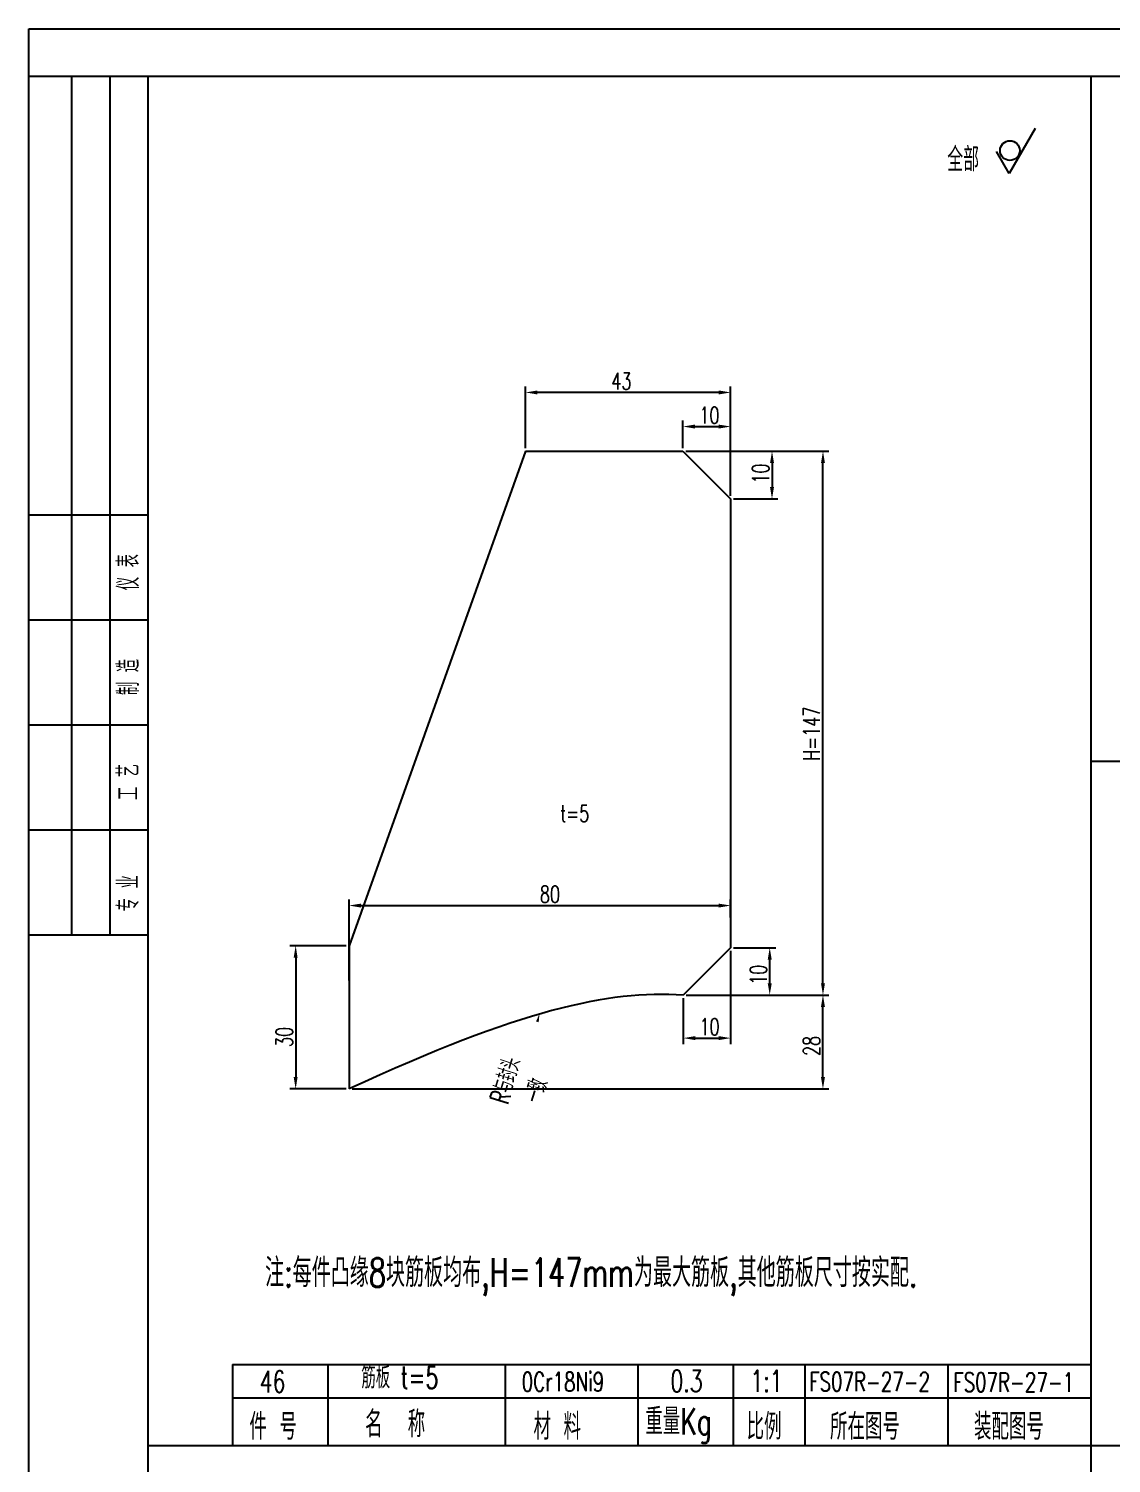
# Model space of a CAD drawing. Extents: x 946 to 3405, y -336 to 946.
# Drawn here: x 1799.7 to 2026.7, y 645.1 to 945.8 of the extents above; entities that cross this region are included whole.
import ezdxf

# ---------------------------------------------------------------- set-up
doc = ezdxf.new("R2010")
doc.units = 0
doc.header["$MEASUREMENT"] = 0
doc.layers.get('0').update_dxf_attribs({"linetype": 'CONTINUOUS'})
doc.layers.get('DEFPOINTS').update_dxf_attribs({"linetype": 'CONTINUOUS'})
for name, color, linetype in [('6文字层', 3, 'CONTINUOUS'), ('图层1', 4, 'CONTINUOUS'), ('标注线', 3, 'CONTINUOUS'), ('细实线', 4, 'CONTINUOUS')]:
    doc.layers.add(name, color=color, linetype=linetype)
doc.styles.add('STYLE1', font='romans.shx', dxfattribs={"width": 0.7, "height": 3.5, "bigfont": 'hz129.shx'})
doc.dimstyles.new('ISO-25', dxfattribs={"dimtxt": 2.5, "dimasz": 2.5, "dimexe": 1.25, "dimexo": 0.625, "dimtad": 1, "dimdec": 0, "dimlfac": 4, "dimdsep": 46, "dimtxsty": 'STYLE1', "dimcen": 0, "dimclrd": 256, "dimclre": 256, "dimclrt": 256, "dimadec": 0, "dimazin": 0, "dimtfac": 1, "dimtdec": 0, "dimtmove": 0, "dimatfit": 3, "dimfxl": 1, "dimtolj": 1, "dimtzin": 0, "dimarcsym": 0})
doc.dimstyles.get("Standard").update_dxf_attribs({"dimtxt": 2.5, "dimasz": 2.5, "dimexe": 1.25, "dimexo": 0.625, "dimtad": 1, "dimdec": 0, "dimlfac": 4, "dimzin": 4, "dimdsep": 46, "dimtxsty": 'STYLE1', "dimcen": 0, "dimclrd": 256, "dimclre": 256, "dimclrt": 256, "dimadec": 0, "dimazin": 0, "dimtfac": 1, "dimtdec": 0, "dimtmove": 0, "dimatfit": 3, "dimfxl": 1, "dimtolj": 1, "dimtzin": 0, "dimarcsym": 0})

# ---------------------------------------------------------------- blocks, each defined once
blk = doc.blocks.new('*D342')
at = {"layer": 'DEFPOINTS', "color": 0}
for p in [(1936.9, 857.24), (1966.26, 857.24), (1936.98, 743.24)]:
    blk.add_point(p, dxfattribs=at)
at = {"layer": '标注线', "lineweight": -2}
for p, q in [((1937.53, 857.24), (1967.51, 857.24)), ((1966.26, 745.74), (1966.26, 854.74)), ((1937.61, 743.24), (1967.51, 743.24))]:
    blk.add_line(p, q, dxfattribs=at)
at = {"layer": '标注线'}
for points in [[(1965.84, 854.74), (1966.68, 854.74), (1966.26, 857.24)], [(1965.84, 745.74), (1966.68, 745.74), (1966.26, 743.24)]]:
    blk.add_solid(points, dxfattribs=at)
at = {"layer": '标注线', "insert": (1963.88, 798.03), "char_height": 3.5, "attachment_point": 5, "rotation": 90, "style": 'STYLE1'}
blk.add_mtext('\\A1;H=147', dxfattribs=at)
blk = doc.blocks.new('*D345')
at = {"layer": 'DEFPOINTS', "color": 0}
for p in [(1946.9, 753.15), (1936.98, 743.24), (1946.9, 734.23)]:
    blk.add_point(p, dxfattribs=at)
at = {"layer": '标注线', "lineweight": -2}
for p, q in [((1946.9, 752.53), (1946.9, 732.98)), ((1936.98, 742.61), (1936.98, 732.98)), ((1939.48, 734.23), (1944.4, 734.23))]:
    blk.add_line(p, q, dxfattribs=at)
at = {"layer": '标注线'}
for points in [[(1939.48, 734.64), (1939.48, 733.81), (1936.98, 734.23)], [(1944.4, 734.64), (1944.4, 733.81), (1946.9, 734.23)]]:
    blk.add_solid(points, dxfattribs=at)
at = {"layer": '标注线', "insert": (1942.48, 736.6), "char_height": 3.5, "attachment_point": 5, "style": 'STYLE1'}
blk.add_mtext('\\A1;10', dxfattribs=at)
blk = doc.blocks.new('*D343')
at = {"layer": 'DEFPOINTS', "color": 0}
for p in [(1946.9, 753.15), (1955.1, 753.15), (1936.98, 743.24)]:
    blk.add_point(p, dxfattribs=at)
at = {"layer": '标注线', "lineweight": -2}
for p, q in [((1947.53, 753.15), (1956.35, 753.15)), ((1955.1, 745.74), (1955.1, 750.65)), ((1937.61, 743.24), (1956.35, 743.24))]:
    blk.add_line(p, q, dxfattribs=at)
at = {"layer": '标注线'}
for points in [[(1954.68, 750.65), (1955.52, 750.65), (1955.1, 753.15)], [(1954.68, 745.74), (1955.52, 745.74), (1955.1, 743.24)]]:
    blk.add_solid(points, dxfattribs=at)
at = {"layer": '标注线', "insert": (1952.73, 747.5), "char_height": 3.5, "attachment_point": 5, "rotation": 90, "style": 'STYLE1'}
blk.add_mtext('\\A1;10', dxfattribs=at)
blk = doc.blocks.new('*D346')
at = {"layer": 'DEFPOINTS', "color": 0}
for p in [(1946.9, 862.41), (1936.9, 857.24), (1946.9, 847.24)]:
    blk.add_point(p, dxfattribs=at)
at = {"layer": '标注线', "lineweight": -2}
for p, q in [((1936.9, 857.86), (1936.9, 863.66)), ((1946.9, 847.86), (1946.9, 863.66)), ((1939.4, 862.41), (1944.4, 862.41))]:
    blk.add_line(p, q, dxfattribs=at)
at = {"layer": '标注线'}
for points in [[(1939.4, 862.82), (1939.4, 861.99), (1936.9, 862.41)], [(1944.4, 862.82), (1944.4, 861.99), (1946.9, 862.41)]]:
    blk.add_solid(points, dxfattribs=at)
at = {"layer": '标注线', "insert": (1942.46, 864.78), "char_height": 3.5, "attachment_point": 5, "style": 'STYLE1'}
blk.add_mtext('\\A1;10', dxfattribs=at)
blk = doc.blocks.new('*D344')
at = {"layer": 'DEFPOINTS', "color": 0}
for p in [(1936.9, 857.24), (1946.9, 847.24), (1955.58, 847.24)]:
    blk.add_point(p, dxfattribs=at)
at = {"layer": '标注线', "lineweight": -2}
for p, q in [((1937.53, 857.24), (1956.83, 857.24)), ((1955.58, 854.74), (1955.58, 849.74)), ((1947.53, 847.24), (1956.83, 847.24))]:
    blk.add_line(p, q, dxfattribs=at)
at = {"layer": '标注线'}
for points in [[(1955.16, 854.74), (1956, 854.74), (1955.58, 857.24)], [(1955.16, 849.74), (1956, 849.74), (1955.58, 847.24)]]:
    blk.add_solid(points, dxfattribs=at)
at = {"layer": '标注线', "insert": (1953.2, 852.56), "char_height": 3.5, "attachment_point": 5, "rotation": 90, "style": 'STYLE1'}
blk.add_mtext('\\A1;10', dxfattribs=at)
blk = doc.blocks.new('*D347')
at = {"layer": 'DEFPOINTS', "color": 0}
for p in [(1903.9, 869.56), (1903.9, 857.24), (1946.9, 847.24)]:
    blk.add_point(p, dxfattribs=at)
at = {"layer": '标注线', "lineweight": -2}
for p, q in [((1903.9, 857.86), (1903.9, 870.81)), ((1944.4, 869.56), (1906.4, 869.56)), ((1946.9, 847.86), (1946.9, 870.81))]:
    blk.add_line(p, q, dxfattribs=at)
at = {"layer": '标注线'}
for points in [[(1906.4, 869.97), (1906.4, 869.14), (1903.9, 869.56)], [(1944.4, 869.97), (1944.4, 869.14), (1946.9, 869.56)]]:
    blk.add_solid(points, dxfattribs=at)
at = {"layer": '标注线', "insert": (1924.01, 871.93), "char_height": 3.5, "attachment_point": 5, "style": 'STYLE1'}
blk.add_mtext('\\A1;43', dxfattribs=at)
blk = doc.blocks.new('*D348')
at = {"layer": 'DEFPOINTS', "color": 0}
for p in [(1866.9, 753.58), (1855.71, 723.58), (1866.9, 723.58)]:
    blk.add_point(p, dxfattribs=at)
at = {"layer": '标注线', "lineweight": -2}
for p, q in [((1866.28, 753.58), (1854.46, 753.58)), ((1855.71, 751.08), (1855.71, 726.08)), ((1866.28, 723.58), (1854.46, 723.58))]:
    blk.add_line(p, q, dxfattribs=at)
at = {"layer": '标注线'}
for points in [[(1855.29, 751.08), (1856.12, 751.08), (1855.71, 753.58)], [(1855.29, 726.08), (1856.12, 726.08), (1855.71, 723.58)]]:
    blk.add_solid(points, dxfattribs=at)
at = {"layer": '标注线', "insert": (1853.33, 734.46), "char_height": 3.5, "attachment_point": 5, "rotation": 90, "style": 'STYLE1'}
blk.add_mtext('\\A1;30', dxfattribs=at)
blk = doc.blocks.new('*D349')
at = {"layer": 'DEFPOINTS', "color": 0}
for p in [(1946.9, 762.01), (1946.9, 758.9), (1866.9, 745.66)]:
    blk.add_point(p, dxfattribs=at)
at = {"layer": '标注线', "lineweight": -2}
for p, q in [((1866.9, 746.29), (1866.9, 763.26)), ((1869.4, 762.01), (1944.4, 762.01)), ((1946.9, 759.52), (1946.9, 763.26))]:
    blk.add_line(p, q, dxfattribs=at)
at = {"layer": '标注线'}
for points in [[(1869.4, 762.42), (1869.4, 761.59), (1866.9, 762.01)], [(1944.4, 762.42), (1944.4, 761.59), (1946.9, 762.01)]]:
    blk.add_solid(points, dxfattribs=at)
at = {"layer": '标注线', "insert": (1909.03, 764.38), "char_height": 3.5, "attachment_point": 5, "style": 'STYLE1'}
blk.add_mtext('\\A1;80', dxfattribs=at)
blk = doc.blocks.new('*D350')
at = {"layer": '6文字层', "lineweight": -2}
for p, q in [((1937.61, 743.24), (1967.51, 743.24)), ((1966.26, 726.08), (1966.26, 740.74)), ((1867.53, 723.58), (1967.51, 723.58))]:
    blk.add_line(p, q, dxfattribs=at)
at = {"layer": '6文字层'}
for points in [[(1965.84, 740.74), (1966.68, 740.74), (1966.26, 743.24)], [(1965.84, 726.08), (1966.68, 726.08), (1966.26, 723.58)]]:
    blk.add_solid(points, dxfattribs=at)
at = {"layer": 'DEFPOINTS', "color": 0}
for p in [(1936.98, 743.24), (1966.26, 743.24), (1866.9, 723.58)]:
    blk.add_point(p, dxfattribs=at)
at = {"layer": '6文字层', "insert": (1963.89, 732.59), "char_height": 3.5, "attachment_point": 5, "rotation": 90, "style": 'STYLE1'}
blk.add_mtext('\\A1;28', dxfattribs=at)

msp = doc.modelspace()

# ---------------------------------------------------------------- linework, layer by layer
for p, q in [((1824.73291, 935.80135), (1799.73291, 935.80135)), ((1903.9045, 857.23508), (1866.9045, 753.57783)), ((1903.9045, 857.23508), (1936.9045, 857.23508)), ((1936.9045, 857.23508), (1946.9045, 847.23508)), ((1946.9045, 847.23508), (1946.9045, 753.15477)), ((1824.73291, 755.80135), (1799.73291, 755.80135)), ((1866.9045, 753.57783), (1866.9045, 723.57747)), ((1946.9045, 753.15477), (1936.98481, 743.23508)), ((1842.44689, 665.80474), (2022.48289, 665.80474)), ((1842.44689, 665.80474), (1842.44689, 648.80133))]:
    msp.add_line(p, q)
at = {"linetype": 'Continuous'}
for p, q in [((1824.73289, 935.80135), (1824.73288, 361.80135)), ((2630.73289, 935.80133), (1824.73289, 935.80135))]:
    msp.add_line(p, q, dxfattribs=at)
msp.add_open_spline([(1936.98481, 743.23508), (1921.04662, 744.28468), (1902.81249, 740.09172), (1866.9045, 723.57747)], degree=3)
at = {"layer": '6文字层'}
for p, q in [((2010.7869, 924.90472), (2005.33298, 915.45826)), ((2005.33298, 915.45826), (2002.67601, 920.06028))]:
    msp.add_line(p, q, dxfattribs=at)
msp.add_lwpolyline([(1894.04256, 706.67092, 0, 0, 0), (1897.66188, 718.5175, 0, 0, 0), (1900.25868, 714.3744, 0, 0, 0), (1906.83227, 739.26292, 0, 0.6, 0), (1906.36643, 737.64024, 0.6, 0.6, 0)], format="xyseb", dxfattribs=at)
msp.add_circle((2005.45537, 920.26242), 2.05489, dxfattribs=at)
at = {"layer": '图层1'}
for p, q in [((1808.73291, 935.80135), (1808.73291, 755.80135)), ((1816.73291, 935.80135), (1816.73291, 755.80135)), ((1824.73291, 843.80135), (1799.73291, 843.80135)), ((1824.73291, 821.80135), (1799.73291, 821.80135)), ((1824.73291, 799.80135), (1799.73291, 799.80135)), ((1824.73291, 777.80135), (1799.73291, 777.80135)), ((1862.45089, 665.80474), (1862.45089, 648.80134)), ((1899.60443, 665.80474), (1899.60443, 648.80134)), ((1927.46389, 665.80474), (1927.46389, 648.80134)), ((1947.46789, 665.80474), (1947.46789, 648.80134)), ((1962.47089, 665.80474), (1962.47089, 648.80134)), ((1992.47689, 665.80474), (1992.47689, 648.80134)), ((1842.44689, 658.80334), (2022.48289, 658.80334))]:
    msp.add_line(p, q, dxfattribs=at)
at = {"layer": '细实线', "linetype": 'ByBlock'}
for p, q in [((1799.73289, 351.80133), (1799.73289, 945.80133)), ((1799.73289, 945.80133), (2640.73289, 945.80133)), ((2022.48289, 361.80134), (2022.48289, 935.80134)), ((2022.48289, 792.30134), (2220.23289, 792.30134)), ((1824.73289, 648.80133), (2630.73289, 648.80133))]:
    msp.add_line(p, q, dxfattribs=at)

# ---------------------------------------------------------------- texts
at = {"layer": '6文字层', "style": 'STYLE1', "width": 0.7}
for s, height, p in [('全部', 5, (1992.32594, 915.90783)), ('0.3', 4.5009, (1934.27665, 660.09647)), ('1:1', 4.5009, (1951.02645, 660.09647)), ('0Cr18Ni9', 4, (1903.10069, 660.19319)), ('FS07R-27-2', 4, (1963.39338, 660.21813)), ('FS07R-27-1', 4, (1993.60057, 660.09863)), ('件 号', 5.5011, (1846.02001, 650.04088)), ('名  称', 5.5011, (1870.26354, 650.56799)), ('材 料', 5.5011, (1905.57494, 650.04088)), ('重量Kg', 5.5011, (1929.02438, 651.13388)), ('比例', 5.5011, (1950.25173, 650.04088)), ('所在图号', 5.5011, (1967.74931, 650.04088)), ('装配图号', 5.5011, (1997.93001, 650.04088))]:
    msp.add_text(s, height=height, dxfattribs=at).set_placement(p)
at = {"layer": '6文字层', "style": 'STYLE1', "width": 0.65}
for s, p in [('R与封头', (1900.19599, 720.15157)), ('一致', (1907.29713, 720.27205))]:
    msp.add_text(s, height=4, rotation=72.7217815, dxfattribs=at).set_placement(p)
at = {"layer": '6文字层', "attachment_point": 1, "style": 'STYLE1'}
for s, insert, char_height, width in [('t=5', (1911.1831, 783.0398), 3.5, 8.772883), ('注:每件凸缘8块筋板均布,H=147mm为最大筋板,其他筋板尺寸按实配.', (1849.29262, 688.0681), 6, 147.6977741)]:
    msp.add_mtext(s, dxfattribs=dict(at, insert=insert, char_height=char_height, width=width))
at = {"layer": '标注线', "style": 'STYLE1', "width": 0.65}
for s, p in [('仪 表', (1822.88323, 828.12701)), ('制 造', (1822.88323, 806.12701)), ('工 艺', (1822.88323, 784.12701)), ('专 业', (1822.88323, 760.81613))]:
    msp.add_text(s, height=4.5, rotation=90, dxfattribs=at).set_placement(p)
at = {"layer": '标注线', "style": 'STYLE1', "width": 0.7}
msp.add_text('46', height=4.5, dxfattribs=at).set_placement((1848.16636, 659.97049))
at = {"layer": '细实线', "color": 3, "insert": (1869.46618, 665.36159), "char_height": 4.56, "width": 27.028944, "attachment_point": 1, "style": 'STYLE1'}
msp.add_mtext('筋板 t=5', dxfattribs=at)

# ---------------------------------------------------------------- dimensions: what is measured, and where the dimension line sits
at = {"layer": '6文字层'}
dim = msp.add_linear_dim(base=(1966.26121, 743.23508), p1=(1866.9045, 723.57747), p2=(1936.98481, 743.23508), angle=90, text='28', dimstyle='Standard', override={"dimlfac": 1, "dimzin": 12}, dxfattribs=at)
dim.commit()
dim.dimension.update_dxf_attribs({"geometry": '*D350', "text_midpoint": (1966.26121, 732.58867), "dimtype": 160})
at = {"layer": '标注线'}
for base, p1, p2, text, picture, middle in [((1903.9045, 869.55678), (1946.9045, 847.23508), (1903.9045, 857.23508), '43', '*D347', (1924.01096, 869.55678)), ((1946.9045, 862.40764), (1936.9045, 857.23508), (1946.9045, 847.23508), '10', '*D346', (1942.46038, 862.40764)), ((1946.9045, 762.0071), (1866.9045, 745.66253), (1946.9045, 758.89711), '80', '*D349', (1909.02827, 762.0071)), ((1946.9045, 734.22643), (1936.98481, 743.23508), (1946.9045, 753.15477), '10', '*D345', (1942.48357, 734.22643))]:
    dim = msp.add_linear_dim(base=base, p1=p1, p2=p2, text=text, dimstyle='ISO-25', dxfattribs=at)
    dim.commit()
    dim.dimension.update_dxf_attribs({"geometry": picture, "text_midpoint": middle, "dimtype": 160})
for base, p1, p2, text, picture, middle in [((1966.25847, 857.23508), (1936.98481, 743.23508), (1936.9045, 857.23508), 'H=147', '*D342', (1966.25847, 798.02786)), ((1955.57881, 847.23508), (1936.9045, 857.23508), (1946.9045, 847.23508), '10', '*D344', (1955.57881, 852.55788)), ((1855.70785, 723.57747), (1866.9045, 753.57783), (1866.9045, 723.57747), '30', '*D348', (1855.70785, 734.46415)), ((1955.10025, 753.15477), (1936.98481, 743.23508), (1946.9045, 753.15477), '10', '*D343', (1955.10025, 747.49615))]:
    dim = msp.add_linear_dim(base=base, p1=p1, p2=p2, angle=90, text=text, dimstyle='ISO-25', dxfattribs=at)
    dim.commit()
    dim.dimension.update_dxf_attribs({"geometry": picture, "text_midpoint": middle, "dimtype": 160})

doc.saveas('drawing.dxf')
